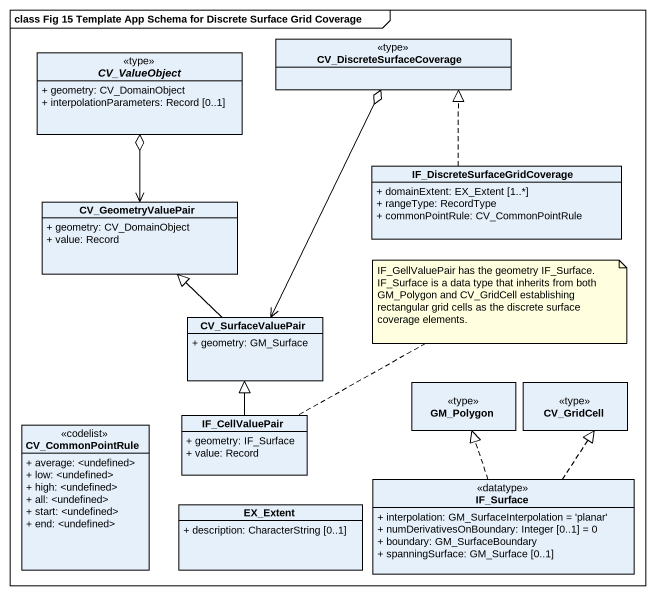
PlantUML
@startuml
mainframe class Fig 15 Template App Schema for Discrete Surface Grid Coverage
hide circle
hide empty members
skinparam classAttributeIconSize 0
class CV_DiscreteSurfaceCoverage <<type>>
abstract class CV_ValueObject <<type>> {
  + geometry: CV_DomainObject
  + interpolationParameters: Record [0..1]
}
class "IF_DiscreteSurfaceGridCoverage" as IF_DiscreteSurfaceGridCovera {
  + domainExtent: EX_Extent [1..*]
  + rangeType: RecordType
  + commonPointRule: CV_CommonPointRule
}
class CV_GeometryValuePair {
  + geometry: CV_DomainObject
  + value: Record
}
class CV_SurfaceValuePair {
  + geometry: GM_Surface
}
class GM_Polygon <<type>>
class CV_GridCell <<type>>
class CV_CommonPointRule <<codelist>> {
  + average: <undefined>
  + low: <undefined>
  + high: <undefined>
  + all: <undefined>
  + start: <undefined>
  + end: <undefined>
}
class IF_CellValuePair {
  + geometry: IF_Surface
  + value: Record
}
class IF_Surface <<datatype>> {
  + interpolation: GM_SurfaceInterpolation = 'planar'
  + numDerivativesOnBoundary: Integer [0..1] = 0
  + boundary: GM_SurfaceBoundary
  + spanningSurface: GM_Surface [0..1]
}
class EX_Extent {
  + description: CharacterString [0..1]
}
IF_DiscreteSurfaceGridCovera .up.|> CV_DiscreteSurfaceCoverage
CV_GeometryValuePair <-up-o CV_ValueObject
CV_SurfaceValuePair <-up-o CV_DiscreteSurfaceCoverage
CV_SurfaceValuePair -up-|> CV_GeometryValuePair
IF_CellValuePair -up-|> CV_SurfaceValuePair
IF_Surface .up.|> GM_Polygon
IF_Surface .up.|> CV_GridCell
note right of IF_CellValuePair : IF_GellValuePair has the geometry IF_Surface. IF_Surface is a data type that inherits from both GM_Polygon and CV_GridCell establishing rectangular grid cells as the discrete surface coverage elements.
@enduml
